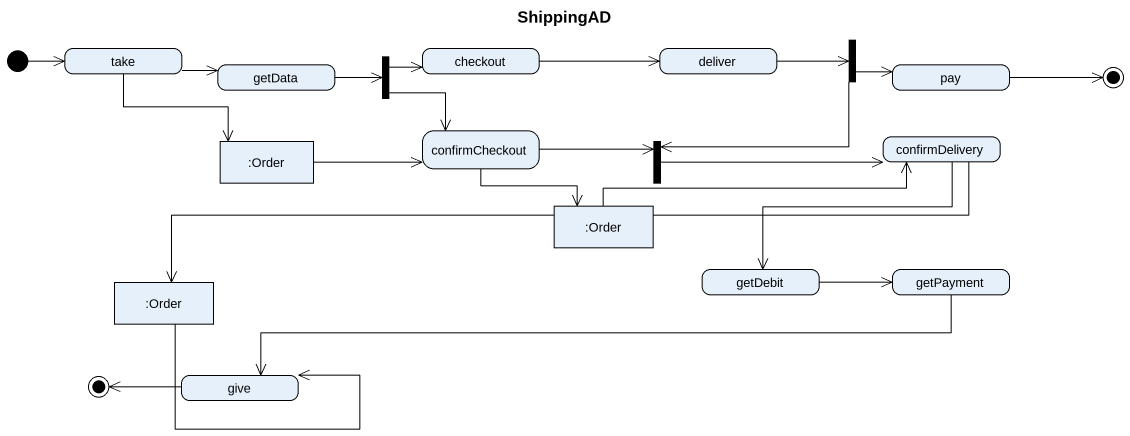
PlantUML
@startuml
title ShippingAD
hide empty description
state take
state checkout
state deliver
state fork1 <<fork>>
state getData
state fork2 <<fork>>
state pay
state final1 <<end>>
state ":Order" as Order <<object>>
state confirmCheckout
state fork3 <<join>>
state confirmDelivery
state ":Order" as Order_2 <<object>>
state ":Order" as Order_3 <<object>>
state getDebit
state getPayment
state final2 <<end>>
state give
[*] -right-> take
take -right-> getData
take --> Order
checkout -right-> deliver
deliver -right-> fork1
fork1 -right-> pay
fork1 -left-> fork3
getData -right-> fork2
fork2 -right-> checkout
fork2 --> confirmCheckout
pay -right-> final1
Order -right-> confirmCheckout
confirmCheckout -right-> fork3
confirmCheckout --> Order_2
fork3 -right-> confirmDelivery
confirmDelivery -left-> Order_3
confirmDelivery --> getDebit
Order_2 -right-> confirmDelivery
Order_3 --> give
getDebit -right-> getPayment
getPayment -left-> give
give -left-> final2
@enduml
